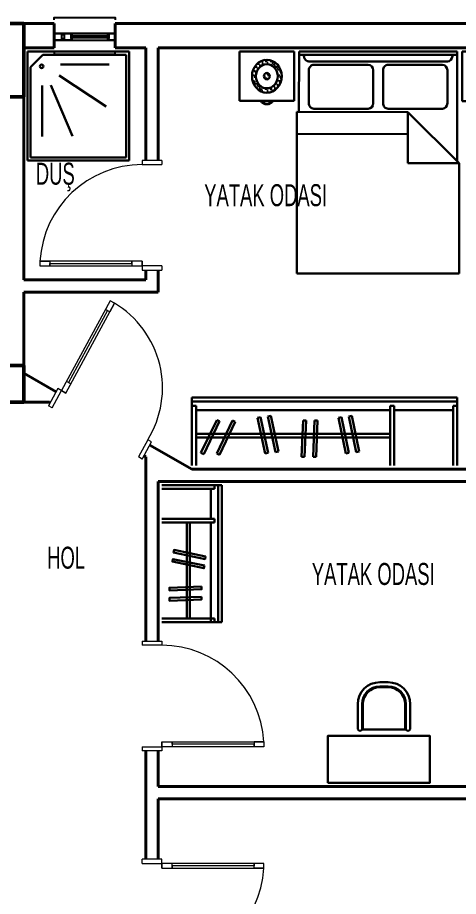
# Model space of a CAD drawing. Header units: millimetres. Extents: x 31 to 2942, y 30 to 1423.
# Drawn here: x 2174 to 2535, y 703 to 1423 of the extents above; entities that cross this region are included whole.
import ezdxf

# ---------------------------------------------------------------- set-up
doc = ezdxf.new("R2010")
doc.units = ezdxf.units.MM
for name, color, linetype, lineweight in [('CAM', 253, 'Continuous', 15), ('COLUMN4', 3, 'Continuous', 50), ('duvar_40', 45, 'Continuous', 40), ('KOLON50', 81, 'Continuous', 50), ('PENC_25', 74, 'Continuous', 25), ('TEF', 145, 'Continuous', 30), ('yazı', 253, 'Continuous', 20)]:
    doc.layers.add(name, color=color, linetype=linetype, lineweight=lineweight)
doc.styles.add('ARIAL', font='Arial')

# ---------------------------------------------------------------- blocks, each defined once
blk = doc.blocks.new('b65')
at = {"layer": 'duvar_40', "linetype": 'ByBlock'}
blk.add_line((2278.699032, 1063.075614), (2277.126773, 1063.972799), dxfattribs=at)
at = {"layer": 'PENC_25', "lineweight": 20}
for p, q in [((2252.940413, 1189.048438), (2249.422181, 1190.951604)), ((2206.643567, 1119.160585), (2199.043698, 1105.075615)), ((2202.042456, 1103.36442), (2209.657077, 1117.440972)), ((2213.13213, 1115.457987), (2206.643567, 1119.160585)), ((2202.042456, 1103.36442), (2199.043698, 1105.075615)), ((2280.298436, 1077.130584), (2272.683734, 1063.054078)), ((2275.699032, 1061.333446), (2283.311694, 1075.406376)), ((2283.311694, 1075.406376), (2280.298436, 1077.130584)), ((2275.699056, 1061.333491), (2272.683734, 1063.054078))]:
    blk.add_line(p, q, dxfattribs=at)
at = {"layer": 'PENC_25', "lineweight": 20, "flags": 128}
blk.add_lwpolyline([(2249.448771, 1191.000759), (2209.658864, 1117.439953), (2213.13213, 1115.457987), (2252.967003, 1189.097593), (2249.126208, 1181.997416), (2245.607975, 1183.900582), (2247.367092, 1182.948999), (2215.446694, 1123.940262), (2217.20581, 1122.988679), (2213.687577, 1124.891844)], dxfattribs=at)
at = {"layer": 'PENC_25', "lineweight": 20}
blk.add_arc((2211.513289, 1119.618962), 80.849606, 328.2965, 59.176351, dxfattribs=at)
blk = doc.blocks.new('b66')
at = {"layer": 'PENC_25', "lineweight": 20}
for p, q in [((2291.699083, 1306.045338), (2275.699083, 1306.045338)), ((2275.699083, 1306.045338), (2275.699083, 1302.57276)), ((2291.699032, 1306.045338), (2291.699032, 1302.57276)), ((2275.699083, 1302.57276), (2291.699083, 1302.57276)), ((2275.699032, 1223.517916), (2275.699032, 1216.045338)), ((2291.699032, 1219.517917), (2275.699032, 1219.517917)), ((2291.699032, 1219.517917), (2291.699032, 1216.045338)), ((2275.699032, 1216.045338), (2291.699032, 1216.045338))]:
    blk.add_line(p, q, dxfattribs=at)
at = {"layer": 'PENC_25', "lineweight": 20, "flags": 128}
blk.add_lwpolyline([(2191.975626, 1219.517916), (2275.699032, 1219.517916), (2275.699032, 1223.517916), (2191.975626, 1223.517916), (2200.048062, 1223.517916), (2200.048062, 1219.517916), (2200.048062, 1221.517916), (2267.137129, 1221.517916), (2267.137129, 1223.517916), (2267.137129, 1219.517916)], dxfattribs=at)
at = {"layer": 'PENC_25', "lineweight": 20}
blk.add_arc((2275.699032, 1218.770671), 83.80209, 89.992273, 176.752553, dxfattribs=at)
blk = doc.blocks.new('b71')
at = {"layer": 'PENC_25', "lineweight": 20}
for p, q in [((2275.698981, 912.266455), (2291.698981, 912.266455)), ((2291.698981, 908.793876), (2275.698981, 908.793876)), ((2275.699032, 912.266455), (2275.699032, 908.793876)), ((2291.698981, 912.266455), (2291.698981, 908.793876)), ((2291.699032, 829.739032), (2291.699032, 822.266455)), ((2375.366552, 829.739032), (2375.366552, 825.739032)), ((2275.699032, 825.739033), (2291.699032, 825.739033)), ((2275.699032, 825.739033), (2275.699032, 822.266455)), ((2291.699032, 822.266455), (2275.699032, 822.266455))]:
    blk.add_line(p, q, dxfattribs=at)
at = {"layer": 'PENC_25', "lineweight": 20, "flags": 128}
blk.add_lwpolyline([(2375.422438, 825.739032), (2291.699032, 825.739032), (2291.699032, 829.739032), (2375.422438, 829.739032), (2367.350002, 829.739032), (2367.350002, 825.739032), (2367.350002, 827.739032), (2300.260935, 827.739032), (2300.260935, 829.739032), (2300.260935, 825.739032)], dxfattribs=at)
at = {"layer": 'PENC_25', "lineweight": 20}
blk.add_arc((2291.699032, 824.991787), 83.80209, 3.247447, 90.007727, dxfattribs=at)
blk = doc.blocks.new('b72')
at = {"layer": 'PENC_25', "lineweight": 20}
for p, q in [((2275.699032, 730.151232), (2275.699032, 733.623811)), ((2291.699032, 733.623811), (2275.699032, 733.623811)), ((2275.699032, 730.151232), (2291.699032, 730.151232)), ((2291.699032, 726.151233), (2291.699032, 733.623811)), ((2375.366552, 726.151233), (2375.366552, 730.151233)), ((2291.698981, 647.096389), (2275.698981, 647.096389)), ((2275.698981, 643.623811), (2291.698981, 643.623811)), ((2275.699032, 643.623811), (2275.699032, 647.096389)), ((2291.698981, 643.623811), (2291.698981, 647.096389))]:
    blk.add_line(p, q, dxfattribs=at)
at = {"layer": 'PENC_25', "lineweight": 20, "flags": 128}
blk.add_lwpolyline([(2375.422438, 730.151233), (2291.699032, 730.151233), (2291.699032, 726.151233), (2375.422438, 726.151233), (2367.350002, 726.151233), (2367.350002, 730.151233), (2367.350002, 728.151233), (2300.260935, 728.151233), (2300.260935, 726.151233), (2300.260935, 730.151233)], dxfattribs=at)
at = {"layer": 'PENC_25', "lineweight": 20}
blk.add_arc((2291.699032, 730.898479), 83.80209, 269.992273, 356.752553, dxfattribs=at)
blk = doc.blocks.new('b78')
at = {"layer": 'CAM', "flags": 128}
for points in [[(2217.538031, 1407.784098), (2248.423809, 1407.784098), (2248.423809, 1408.284098), (2218.238031, 1408.284098)], [(2221.461675, 1408.284098), (2217.538031, 1408.284098), (2217.538031, 1407.784098), (2221.461675, 1407.784098)], [(2218.238031, 1406.284098), (2248.423809, 1406.284098), (2248.423809, 1406.784098), (2217.538031, 1406.784098)], [(2221.461675, 1406.784098), (2217.538031, 1406.784098), (2217.538031, 1406.284098), (2221.461675, 1406.284098)]]:
    blk.add_lwpolyline(points, dxfattribs=at)
at = {"layer": 'PENC_25'}
for p, q in [((2218.238031, 1410.284099), (2247.723809, 1410.284099)), ((2247.723809, 1404.284096), (2218.238031, 1404.284096))]:
    blk.add_line(p, q, dxfattribs=at)
at = {"layer": 'PENC_25', "flags": 128}
for points in [[(2203.699032, 1421.075614), (2203.699032, 1422.992581), (2253.699032, 1422.992581), (2253.699032, 1421.075614)], [(2203.699032, 1395.075614), (2203.699032, 1393.075614), (2253.699032, 1393.075614), (2253.699032, 1395.075614)]]:
    blk.add_lwpolyline(points, dxfattribs=at)
for points in [[(2203.699032, 1410.284099), (2211.723815, 1410.284099), (2211.723815, 1408.784098), (2209.723814, 1408.784098), (2209.723814, 1404.284096), (2203.699032, 1404.284096), (2203.699032, 1407.284098)], [(2204.123812, 1410.084099), (2211.523815, 1410.084099), (2211.523815, 1408.984098), (2209.523814, 1408.984098), (2209.523814, 1404.484096), (2204.123812, 1404.484096), (2204.123812, 1406.084098), (2204.123812, 1408.484098)], [(2218.238031, 1404.284096), (2210.023814, 1404.284096), (2210.023814, 1405.784098), (2212.023815, 1405.784098), (2212.023815, 1410.284099), (2218.238031, 1410.284099), (2218.238031, 1408.284098), (2217.538031, 1408.284098), (2217.538031, 1406.284098), (2218.238031, 1406.284098)], [(2218.038031, 1404.484096), (2210.223814, 1404.484096), (2210.223814, 1405.584098), (2212.223815, 1405.584098), (2212.223815, 1410.084099), (2218.038031, 1410.084099), (2218.038031, 1408.484098), (2217.338031, 1408.484098), (2217.338031, 1406.084098), (2218.038031, 1406.084098)], [(2247.723809, 1410.284099), (2253.699032, 1410.284099), (2253.699032, 1404.284096), (2247.723809, 1404.284096), (2247.723809, 1406.284098), (2248.423809, 1406.284098), (2248.423809, 1408.284098), (2247.723809, 1408.284098)], [(2247.923809, 1410.084099), (2253.523812, 1410.084099), (2253.523812, 1404.484096), (2247.923809, 1404.484096), (2247.923809, 1406.084098), (2248.623809, 1406.084098), (2248.623809, 1408.484098), (2247.923809, 1408.484098)]]:
    blk.add_lwpolyline(points, close=True, dxfattribs=at)
blk = doc.blocks.new('KSDLFGD')
at = {"layer": 'TEF'}
for p, q in [((134866.600126, -16275.379659), (134817.296422, -16275.379659)), ((134817.296422, -16275.379659), (134817.296422, -16387.673889)), ((134820.330496, -16275.379659), (134820.330496, -16387.673889)), ((134823.36457, -16278.413733), (134823.36457, -16275.379659)), ((134866.600126, -16278.413733), (134823.36457, -16278.413733)), ((134826.398644, -16278.413733), (134826.398644, -16303.170751)), ((134826.398644, -16279.260006), (134826.398644, -16303.170751)), ((134866.600126, -16303.170751), (134823.36457, -16303.170751)), ((134823.36457, -16303.170751), (134823.36457, -16306.204826)), ((134866.600126, -16306.204826), (134823.36457, -16306.204826)), ((134826.398644, -16306.204826), (134826.398644, -16387.673889)), ((134843.524714, -16306.204826), (134843.524714, -16384.639815)), ((134846.159498, -16306.204826), (134846.159498, -16384.639815)), ((134866.600126, -16384.639815), (134823.36457, -16384.639815)), ((134823.36457, -16384.639815), (134823.36457, -16387.673889)), ((134866.600126, -16387.673889), (134817.296422, -16387.673889))]:
    blk.add_line(p, q, dxfattribs=at)
at = {"layer": 'TEF', "flags": 128}
for points in [[(134830.684838, -16333.87928), (134856.481654, -16328.519177), (134856.928555, -16330.669996), (134831.131739, -16336.030099), (134830.684838, -16333.87928)], [(134831.563103, -16341.348265), (134857.359919, -16335.988161), (134857.80682, -16338.138981), (134832.010003, -16343.499084), (134831.563103, -16341.348265)], [(134834.00058, -16358.506893), (134860.327309, -16359.560359), (134860.239476, -16361.75536), (134833.912747, -16360.701894), (134834.00058, -16358.506893)], [(134834.00058, -16366.867322), (134860.327309, -16367.920787), (134860.239476, -16370.115788), (134833.912747, -16369.062323), (134834.00058, -16366.867322)]]:
    blk.add_lwpolyline(points, dxfattribs=at)
blk = doc.blocks.new('kjnknlnkldfldf')
at = {"layer": 'TEF'}
for p, q in [((57632.193034, 10880.081809), (57609.471988, 10880.081809)), ((57632.193034, 10876.248476), (57609.471988, 10876.248476)), ((57632.471988, 10875.481809), (57609.471988, 10875.481809)), ((57632.471988, 10837.148476), (57632.471988, 10875.481809)), ((57633.726368, 10878.548476), (57633.726368, 10877.781809)), ((57589.538655, 10860.148476), (57589.538655, 10852.481809)), ((57593.371988, 10860.148476), (57593.371988, 10852.481809)), ((57594.138655, 10860.148476), (57594.138655, 10852.481809)), ((57609.471988, 10837.148476), (57632.471988, 10837.148476)), ((57609.471988, 10836.381809), (57632.193034, 10836.381809)), ((57609.471988, 10832.548476), (57632.193034, 10832.548476)), ((57633.726368, 10834.848476), (57633.726368, 10834.081809))]:
    blk.add_line(p, q, dxfattribs=at)
at = {"layer": 'TEF', "flags": 128}
blk.add_lwpolyline([(57681.15439, 10907.269677), (57638.249906, 10907.269677), (57638.249906, 10814.747063), (57681.15439, 10814.747063)], close=True, dxfattribs=at)
for points in [[(57620.268413, 10875.481809), (57620.268413, 10876.248476)], [(57620.268413, 10836.381809), (57620.268413, 10837.148476)]]:
    blk.add_lwpolyline(points, dxfattribs=at)
at = {"layer": 'TEF'}
for centre, radius, start, end in [((57609.471988, 10860.148476), 19.933333, 90, 180), ((57632.193034, 10878.548476), 1.533333, 0, 90), ((57609.471988, 10860.148476), 16.1, 90, 180), ((57609.471988, 10860.148476), 15.333333, 90, 180), ((57632.193034, 10877.781809), 1.533333, 270, 0), ((57609.471988, 10852.481809), 19.933333, 180, 270), ((57609.471988, 10852.481809), 16.1, 180, 270), ((57609.471988, 10852.481809), 15.333333, 180, 270), ((57632.193034, 10834.848476), 1.533333, 0, 90), ((57632.193034, 10834.081809), 1.533333, 270, 0)]:
    blk.add_arc(centre, radius, start, end, dxfattribs=at)
blk = doc.blocks.new('FGFGF')
at = {"layer": 'TEF'}
h = blk.add_hatch(dxfattribs=at)
h.set_pattern_fill('CROSS', color=256, scale=0.4, angle=180, style=0, pattern_type=2)
h.set_pattern_definition([(90.030685, (441.3744, 11359.7425), (2.53877536, 2.28735998), [1.143, -3.429]), (0.030685, (442.0097, 11359.1713), (2.5412239, -2.28463937), [1.27, -3.81])])
h.paths.add_polyline_path([(-756.25, -12122.83), (-756.42, -12120.83), (-756.91, -12118.88), (-757.72, -12117.02), (-758.81, -12115.3), (-760.17, -12113.74), (-761.77, -12112.38), (-763.57, -12111.25), (-765.54, -12110.36), (-767.64, -12109.74), (-769.82, -12109.4), (-772.05, -12109.36), (-774.28, -12109.62), (-776.44, -12110.17), (-778.5, -12111.02), (-780.39, -12112.13), (-782.08, -12113.5), (-783.52, -12115.07), (-784.68, -12116.82), (-785.53, -12118.71), (-786.06, -12120.67), (-786.25, -12122.68), (-786.11, -12124.69), (-785.65, -12126.64), (-784.87, -12128.51), (-783.8, -12130.24), (-782.46, -12131.82), (-780.88, -12133.19), (-779.09, -12134.35), (-777.14, -12135.26), (-775.05, -12135.9), (-772.86, -12136.26), (-770.64, -12136.33), (-768.41, -12136.09), (-766.24, -12135.56), (-764.17, -12134.74), (-762.26, -12133.64), (-760.55, -12132.3), (-759.09, -12130.74), (-757.91, -12129), (-757.03, -12127.13), (-756.48, -12125.16), (-756.26, -12123.16)])
h.paths.add_polyline_path([(-760.25, -12122.83), (-760.38, -12121.37), (-760.74, -12119.94), (-761.33, -12118.57), (-762.13, -12117.31), (-763.13, -12116.17), (-764.3, -12115.17), (-765.62, -12114.34), (-767.06, -12113.69), (-768.6, -12113.23), (-770.21, -12112.98), (-771.84, -12112.95), (-773.47, -12113.14), (-775.06, -12113.55), (-776.57, -12114.17), (-777.96, -12114.99), (-779.2, -12115.99), (-780.25, -12117.14), (-781.1, -12118.43), (-781.73, -12119.81), (-782.11, -12121.25), (-782.25, -12122.72), (-782.15, -12124.19), (-781.81, -12125.63), (-781.24, -12127), (-780.45, -12128.27), (-779.47, -12129.42), (-778.31, -12130.43), (-777, -12131.28), (-775.57, -12131.95), (-774.03, -12132.42), (-772.44, -12132.68), (-770.8, -12132.73), (-769.17, -12132.56), (-767.58, -12132.17), (-766.06, -12131.57), (-764.66, -12130.76), (-763.41, -12129.78), (-762.33, -12128.63), (-761.47, -12127.36), (-760.82, -12125.98), (-760.42, -12124.54), (-760.26, -12123.07)])
h.paths.add_polyline_path([(-768.25, -12122.84), (-768.29, -12122.44), (-768.39, -12122.05), (-768.55, -12121.68), (-768.77, -12121.33), (-769.04, -12121.02), (-769.36, -12120.75), (-769.72, -12120.52), (-770.11, -12120.34), (-770.53, -12120.22), (-770.97, -12120.15), (-771.41, -12120.14), (-771.86, -12120.19), (-772.29, -12120.31), (-772.7, -12120.47), (-773.08, -12120.7), (-773.42, -12120.97), (-773.71, -12121.29), (-773.94, -12121.64), (-774.11, -12122.01), (-774.22, -12122.41), (-774.25, -12122.81), (-774.23, -12123.21), (-774.13, -12123.6), (-773.98, -12123.97), (-773.76, -12124.32), (-773.5, -12124.63), (-773.18, -12124.91), (-772.82, -12125.14), (-772.43, -12125.32), (-772.01, -12125.45), (-771.58, -12125.52), (-771.13, -12125.54), (-770.69, -12125.49), (-770.25, -12125.38), (-769.84, -12125.22), (-769.46, -12125), (-769.11, -12124.73), (-768.82, -12124.42), (-768.59, -12124.07), (-768.41, -12123.7), (-768.3, -12123.3), (-768.26, -12122.9)])
h.paths.add_polyline_path([(-756.36, -11920.33), (-756.53, -11918.33), (-757.02, -11916.38), (-757.82, -11914.52), (-758.92, -11912.8), (-760.28, -11911.24), (-761.88, -11909.88), (-763.68, -11908.75), (-765.65, -11907.86), (-767.75, -11907.24), (-769.93, -11906.9), (-772.16, -11906.86), (-774.38, -11907.12), (-776.55, -11907.67), (-778.61, -11908.52), (-780.5, -11909.63), (-782.19, -11911), (-783.63, -11912.57), (-784.79, -11914.32), (-785.64, -11916.21), (-786.17, -11918.17), (-786.36, -11920.18), (-786.22, -11922.19), (-785.76, -11924.14), (-784.98, -11926.01), (-783.91, -11927.74), (-782.57, -11929.32), (-780.99, -11930.69), (-779.2, -11931.85), (-777.24, -11932.76), (-775.15, -11933.4), (-772.97, -11933.76), (-770.75, -11933.83), (-768.52, -11933.59), (-766.35, -11933.06), (-764.28, -11932.24), (-762.37, -11931.14), (-760.66, -11929.8), (-759.2, -11928.24), (-758.02, -11926.5), (-757.14, -11924.63), (-756.59, -11922.66), (-756.37, -11920.66)])
h.paths.add_polyline_path([(-760.36, -11920.33), (-760.49, -11918.87), (-760.85, -11917.44), (-761.43, -11916.07), (-762.24, -11914.81), (-763.23, -11913.67), (-764.41, -11912.67), (-765.73, -11911.84), (-767.17, -11911.19), (-768.71, -11910.73), (-770.31, -11910.48), (-771.95, -11910.45), (-773.58, -11910.64), (-775.17, -11911.05), (-776.67, -11911.67), (-778.07, -11912.49), (-779.3, -11913.49), (-780.36, -11914.64), (-781.21, -11915.93), (-781.83, -11917.31), (-782.22, -11918.75), (-782.36, -11920.23), (-782.26, -11921.69), (-781.92, -11923.13), (-781.35, -11924.5), (-780.56, -11925.77), (-779.58, -11926.92), (-778.42, -11927.93), (-777.11, -11928.78), (-775.68, -11929.45), (-774.14, -11929.92), (-772.54, -11930.18), (-770.91, -11930.23), (-769.28, -11930.06), (-767.69, -11929.67), (-766.17, -11929.07), (-764.77, -11928.26), (-763.52, -11927.28), (-762.44, -11926.13), (-761.58, -11924.86), (-760.93, -11923.48), (-760.53, -11922.04), (-760.37, -11920.57)])
h.paths.add_polyline_path([(-768.36, -11920.34), (-768.4, -11919.94), (-768.49, -11919.55), (-768.66, -11919.18), (-768.87, -11918.83), (-769.15, -11918.52), (-769.47, -11918.25), (-769.83, -11918.02), (-770.22, -11917.84), (-770.64, -11917.72), (-771.08, -11917.65), (-771.52, -11917.64), (-771.97, -11917.69), (-772.4, -11917.81), (-772.81, -11917.97), (-773.19, -11918.2), (-773.53, -11918.47), (-773.82, -11918.79), (-774.05, -11919.14), (-774.22, -11919.51), (-774.32, -11919.91), (-774.36, -11920.31), (-774.33, -11920.71), (-774.24, -11921.1), (-774.09, -11921.47), (-773.87, -11921.82), (-773.6, -11922.13), (-773.29, -11922.41), (-772.93, -11922.64), (-772.54, -11922.82), (-772.12, -11922.95), (-771.68, -11923.02), (-771.24, -11923.04), (-770.79, -11922.99), (-770.36, -11922.88), (-769.95, -11922.72), (-769.56, -11922.5), (-769.22, -11922.23), (-768.93, -11921.92), (-768.69, -11921.57), (-768.52, -11921.2), (-768.41, -11920.8), (-768.36, -11920.4)])
for p, q in [((-793.88, -11895.6), (-748.88, -11895.58)), ((-793.85, -11945.1), (-793.88, -11895.6)), ((-748.88, -11895.58), (-748.85, -11945.08)), ((-748.85, -11945.08), (-793.85, -11945.1)), ((-738.85, -11949.57), (-793.85, -11949.6)), ((-793.85, -11949.6), (-793.77, -12093.6)), ((-790.85, -11949.6), (-790.77, -12093.6)), ((-591.85, -11947.69), (-738.85, -11947.77)), ((-738.85, -11947.77), (-738.79, -12048.54)), ((-718.85, -11947.76), (-718.79, -12048.53)), ((-591.77, -12095.29), (-591.85, -11947.69)), ((-790.84, -11954.1), (-789.84, -11954.1)), ((-784.84, -11958.6), (-784.77, -12084.6)), ((-776.84, -11958.59), (-746.84, -11958.58)), ((-781.81, -12012.59), (-781.84, -11963.09)), ((-741.84, -11963.07), (-741.81, -12012.57)), ((-746.81, -12017.08), (-776.81, -12017.09)), ((-781.8, -12030.59), (-781.78, -12080.09)), ((-746.81, -12026.08), (-776.81, -12026.09)), ((-741.78, -12080.07), (-741.8, -12030.57)), ((-738.79, -12048.54), (-692.15, -12048.51)), ((-738.79, -12048.54), (-692.13, -12095.35)), ((-692.13, -12095.35), (-692.15, -12048.51)), ((-776.77, -12084.59), (-746.77, -12084.58)), ((-793.77, -12093.6), (-693.92, -12093.55)), ((-789.77, -12089.1), (-790.77, -12089.1)), ((-748.77, -12098.08), (-793.77, -12098.1)), ((-793.77, -12098.1), (-793.74, -12147.6)), ((-748.74, -12147.58), (-748.77, -12098.08)), ((-692.13, -12095.35), (-591.77, -12095.29)), ((-793.74, -12147.6), (-748.74, -12147.58))]:
    blk.add_line(p, q, dxfattribs=at)
for centre, major_axis in [((-771.36, -11920.34), (15, 0.01)), ((-771.36, -11920.34), (11, 0.01)), ((-771.36, -11920.34), (3, 0)), ((-771.25, -12122.84), (15, 0.01)), ((-771.25, -12122.84), (11, 0.01)), ((-771.25, -12122.84), (3, 0))]:
    blk.add_ellipse(centre, major_axis=major_axis, ratio=0.9, dxfattribs=at)
for centre, major_axis, start_param, end_param in [((-753.36, -11920.33), (7.5, 0), 5.306139, 7.260232), ((-753.36, -11920.33), (7, 0), 5.359292, 7.207079), ((-789.84, -11958.6), (5, 0), 6.283185, 7.853982), ((-776.84, -11963.09), (5, 0), 1.570796, 3.141593), ((-746.84, -11963.08), (5, 0), 6.283185, 7.853982), ((-776.81, -12012.59), (5, 0), 3.141593, 4.712389), ((-746.81, -12012.58), (5, 0), 4.712389, 6.283185), ((-776.8, -12030.59), (5, 0), 1.570796, 3.141593), ((-746.8, -12030.58), (5, 0), 6.283185, 7.853982), ((-789.77, -12084.6), (5, 0), 4.712389, 6.283185), ((-776.78, -12080.09), (5, 0), 3.141593, 4.712389), ((-746.78, -12080.08), (5, 0), 4.712389, 6.283185), ((-753.25, -12122.83), (7.5, 0), 5.306139, 7.260232), ((-753.25, -12122.83), (7, 0), 5.359292, 7.207079)]:
    blk.add_ellipse(centre, major_axis=major_axis, ratio=0.9, start_param=start_param, end_param=end_param, dxfattribs=at)
blk = doc.blocks.new('dskfg')
at = {"layer": 'TEF'}
for p, q in [((1215856.528473, -318229.918806), (1215773.095581, -318229.918806)), ((1215773.095581, -318229.918806), (1215773.095581, -318319.065619)), ((1215856.528473, -318229.918806), (1215856.528473, -318319.065619)), ((1215785.855479, -318232.470786), (1215775.64756, -318242.678704)), ((1215853.976494, -318232.470786), (1215785.855479, -318232.470786)), ((1215853.976494, -318232.470786), (1215853.976494, -318316.513639)), ((1215775.64756, -318242.678704), (1215775.64756, -318316.513639)), ((1215800.364342, -318240.469987), (1215839.967264, -318240.432428)), ((1215799.170199, -318249.316257), (1215837.604301, -318274.896069)), ((1215785.249544, -318257.640822), (1215785.249544, -318299.410344)), ((1215792.228825, -318257.33448), (1215810.121579, -318299.078176)), ((1215775.64756, -318316.513639), (1215853.976494, -318316.513639)), ((1215856.528473, -318319.065619), (1215773.095581, -318319.065619))]:
    blk.add_line(p, q, dxfattribs=at)
for start_param, end_param in [(3.9269908172, 7.0685834708), (0.7853981639, 3.9269908175)]:
    blk.add_ellipse((1215784.74697, -318241.896823), major_axis=(-1.015044, 1.015044), ratio=1, start_param=start_param, end_param=end_param, dxfattribs=at)
blk = doc.blocks.new('wefsd')
at = {"layer": 'TEF'}
for p, q in [((416334.799891, -94581.313124), (416277.022113, -94581.313124)), ((416277.022113, -94806.023542), (416277.022113, -94581.313124)), ((416280.577669, -94806.023542), (416280.577669, -94581.313124)), ((416284.133225, -94584.868679), (416284.133225, -94581.313124)), ((416334.799891, -94584.868679), (416284.133225, -94584.868679)), ((416287.68878, -94749.042833), (416287.68878, -94584.868679)), ((416323.951136, -94588.918129), (416296.128865, -94602.307256)), ((416307.758393, -94749.042833), (416307.758393, -94584.868679)), ((416310.846031, -94749.042833), (416310.846031, -94584.868679)), ((416325.067459, -94591.237821), (416323.951136, -94588.918129)), ((416297.245188, -94604.626948), (416325.067459, -94591.237821)), ((416296.128865, -94602.307256), (416297.245188, -94604.626948)), ((416324.465744, -94602.304635), (416296.643473, -94615.693762)), ((416325.582068, -94604.624327), (416324.465744, -94602.304635)), ((416297.759797, -94618.013454), (416325.582068, -94604.624327)), ((416296.643473, -94615.693762), (416297.759797, -94618.013454)), ((416294.264592, -94636.899329), (416293.74088, -94639.419821)), ((416293.74088, -94639.419821), (416323.971524, -94645.701192)), ((416324.495236, -94643.1807), (416294.264592, -94636.899329)), ((416293.235375, -94645.652046), (416292.711663, -94648.172537)), ((416292.711663, -94648.172537), (416322.942308, -94654.453908)), ((416323.466019, -94651.933417), (416293.235375, -94645.652046)), ((416323.971524, -94645.701192), (416324.495236, -94643.1807)), ((416322.942308, -94654.453908), (416323.466019, -94651.933417)), ((416327.346005, -94674.147173), (416296.494369, -94675.381703)), ((416296.494369, -94675.381703), (416296.597298, -94677.95397)), ((416296.597298, -94677.95397), (416327.448934, -94676.71944)), ((416327.448934, -94676.71944), (416327.346005, -94674.147173)), ((416327.346005, -94683.94455), (416296.494369, -94685.17908)), ((416296.494369, -94685.17908), (416296.597298, -94687.751347)), ((416327.448934, -94686.516817), (416327.346005, -94683.94455)), ((416296.597298, -94687.751347), (416327.448934, -94686.516817)), ((416294.264592, -94705.338623), (416293.74088, -94707.859115)), ((416293.74088, -94707.859115), (416323.971524, -94714.140486)), ((416324.495236, -94711.619994), (416294.264592, -94705.338623)), ((416293.235375, -94714.09134), (416292.711663, -94716.611831)), ((416323.466019, -94720.372711), (416293.235375, -94714.09134)), ((416323.971524, -94714.140486), (416324.495236, -94711.619994)), ((416292.711663, -94716.611831), (416322.942308, -94722.893202)), ((416322.942308, -94722.893202), (416323.466019, -94720.372711)), ((416334.799891, -94749.042833), (416284.133225, -94749.042833)), ((416284.133225, -94752.598388), (416284.133225, -94749.042833)), ((416334.799891, -94752.598388), (416284.133225, -94752.598388)), ((416287.68878, -94780.618793), (416287.68878, -94752.598388)), ((416287.68878, -94802.467986), (416287.68878, -94752.598388)), ((416334.799891, -94802.467986), (416284.133225, -94802.467986)), ((416284.133225, -94802.467986), (416284.133225, -94806.023542)), ((416334.799891, -94806.023542), (416277.022113, -94806.023542))]:
    blk.add_line(p, q, dxfattribs=at)

msp = doc.modelspace()

# ---------------------------------------------------------------- linework, layer by layer
at = {"layer": 'COLUMN4', "color": 3, "flags": 128}
for points in [[(2148.699347, 1418.075614), (2178.699259, 1418.075614), (2178.699259, 1358.075493), (2148.699347, 1358.075493)], [(2118.699137, 1138.075345), (2178.699259, 1138.075345), (2178.699259, 1108.075731), (2118.699137, 1108.075731)]]:
    msp.add_lwpolyline(points, close=True, dxfattribs=at)
at = {"layer": 'duvar_40', "linetype": 'ByBlock'}
for p, q in [((2178.699032, 1418.075615), (2203.699032, 1418.075615)), ((2253.699032, 1418.075615), (2638.699032, 1418.075615)), ((2178.699032, 1398.075615), (2203.699032, 1398.075615)), ((2253.699032, 1398.075615), (2278.699032, 1398.075615)), ((2278.699032, 1306.045338), (2278.699032, 1398.075615)), ((2288.699032, 1398.075615), (2638.699032, 1398.075615)), ((2288.699032, 1306.045338), (2288.699032, 1398.075615)), ((2178.699032, 1358.075615), (2178.699032, 1208.075615)), ((2278.699032, 1208.075615), (2278.699032, 1216.045338)), ((2288.699032, 1198.075615), (2288.699032, 1216.045338)), ((2178.699032, 1208.075615), (2278.699032, 1208.075615)), ((2178.699032, 1198.075615), (2178.699032, 1138.075615)), ((2178.699032, 1198.075615), (2288.699032, 1198.075615)), ((2205.21572, 1116.521291), (2178.699032, 1131.652625)), ((2178.699032, 1108.075615), (2199.83943, 1108.075615)), ((2200.468011, 1107.716925), (2199.83943, 1108.075615)), ((2316.400272, 1053.075563), (2281.885911, 1072.770644)), ((2278.699032, 912.266455), (2278.699032, 1063.075614)), ((2668.699032, 1053.075563), (2316.400272, 1053.075563)), ((2668.699032, 1043.075563), (2288.699032, 1043.075563)), ((2288.699032, 1043.075563), (2288.699032, 912.266455)), ((2278.699032, 733.623811), (2278.699032, 822.266455)), ((2288.699032, 822.266455), (2288.699032, 793.075563)), ((2673.699094, 793.075563), (2288.699032, 793.075563)), ((2288.699032, 783.075563), (2288.699032, 733.623811)), ((2673.699094, 783.075563), (2288.699032, 783.075563))]:
    msp.add_line(p, q, dxfattribs=at)
at = {"layer": 'duvar_40', "ltscale": 20, "flags": 128}
for points in [[(2203.699032, 1418.075614), (2203.699032, 1398.075614)], [(2253.699032, 1418.075614), (2253.699032, 1398.075614)]]:
    msp.add_lwpolyline(points, dxfattribs=at)
at = {"layer": 'KOLON50', "flags": 128}
for points in [[(2178.699032, 1418.075615), (2178.699032, 1358.075615), (2148.699032, 1358.075615), (2148.699032, 1418.075615), (2178.699032, 1418.075615)], [(2178.699032, 1138.075615), (2178.699032, 1108.075615), (2118.699032, 1108.075615), (2118.699032, 1138.075615), (2178.699032, 1138.075615)]]:
    msp.add_lwpolyline(points, dxfattribs=at)
at = {"layer": 'PENC_25', "lineweight": 20}
msp.add_line((2192.031512, 1223.517916), (2192.031512, 1219.517916), dxfattribs=at)
at = {"layer": 'PENC_25', "flags": 128}
for points in [[(2203.699032, 1404.284096), (2203.699032, 1410.284099)], [(2253.699032, 1404.284096), (2253.699032, 1410.284099), (2253.699032, 1410.284099)]]:
    msp.add_lwpolyline(points, close=True, dxfattribs=at)

# ---------------------------------------------------------------- block references
for name in ['b78', 'b66', 'b65', 'b71', 'b72']:
    msp.add_blockref(name, (0, 0))
at = {"layer": 'TEF'}
msp.add_blockref('dskfg', (-1213591.396532, 319624.994462), dxfattribs=at)
at = {"layer": 'TEF', "xscale": -0.9, "yscale": 0.9, "zscale": 0.9, "rotation": 90}
msp.add_blockref('FGFGF', (-8350.520026, 680.708616), dxfattribs=at)
at = {"layer": 'TEF', "linetype": 'ByBlock', "rotation": 90}
for name, p, xscale, yscale, zscale in [('wefsd', (-89112.137702, 403513.062745), -0.966667, 0.966667, 0.966667), ('kjnknlnkldfldf', (12244.39288, 52709.114608), -0.9, 0.9, 0.9)]:
    msp.add_blockref(name, p, dxfattribs=dict(at, xscale=xscale, yscale=yscale, zscale=zscale))
at = {"layer": 'TEF', "xscale": -1}
msp.add_blockref('KSDLFGD', (137158.299175, 17315.455315), dxfattribs=at)

# ---------------------------------------------------------------- texts
at = {"layer": 'yazı', "style": 'ARIAL', "width": 0.6}
for s, p in [('DUŞ', (2188.64405, 1286.088695)), ('YATAK ODASI', (2326.500552, 1268.499648)), ('HOL', (2197.934757, 971.568174)), ('YATAK ODASI', (2414.606313, 958.221389))]:
    msp.add_text(s, height=18, dxfattribs=at).set_placement(p)

doc.saveas('drawing.dxf')
